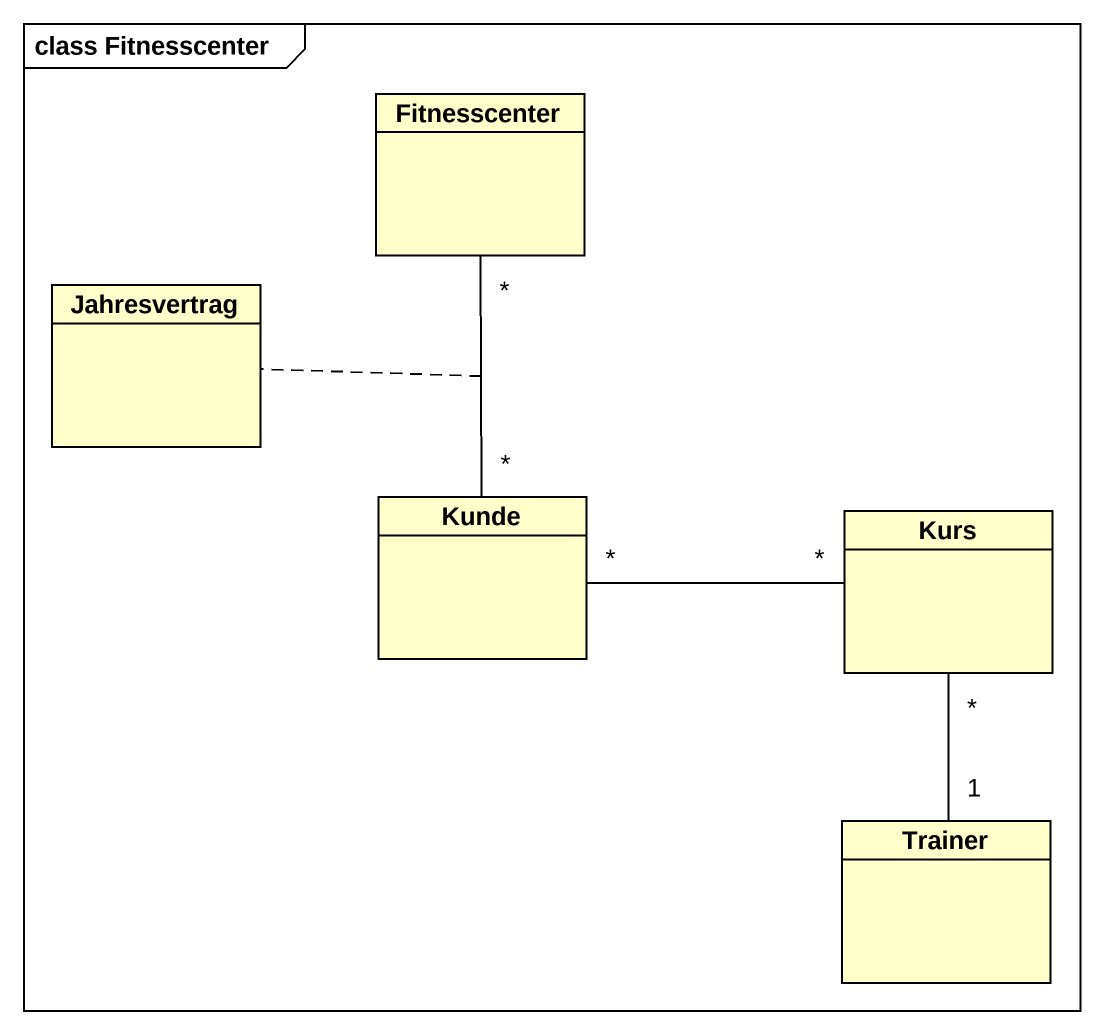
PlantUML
@startuml
mainframe class Fitnesscenter
hide circle
hide empty members
class Fitnesscenter
class Jahresvertrag
class Kunde
class Kurs
class Trainer
Kunde "*" -up- "*" Fitnesscenter
(Kunde, Fitnesscenter) .. Jahresvertrag
Kunde "*" -right- "*" Kurs
Trainer "1" -up- "*" Kurs
@enduml
